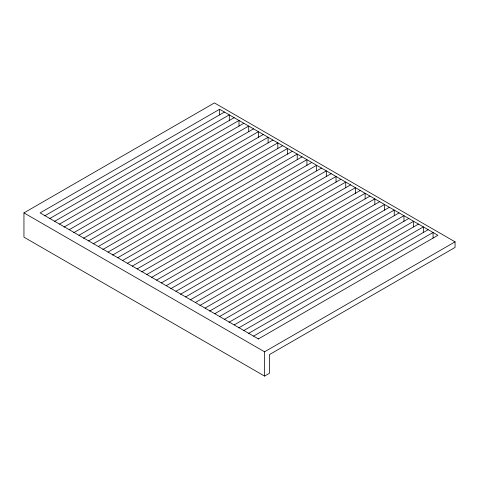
<?xml version="1.0" encoding="UTF-8"?>
<svg xmlns="http://www.w3.org/2000/svg" width="479" height="479" viewBox="0 0 479 479"><rect width="100%" height="100%" fill="white"/><g stroke="black" fill="none" stroke-linecap="round" stroke-linejoin="round"><path stroke-width="0.72" d="M23.95 212.892L214.43 102.919L455.05 241.835L455.05 247.439L269.42 354.61L269.42 373.285L264.57 376.081L23.95 237.165L23.95 212.892L264.57 351.808L455.05 241.835M258.097 339.102L437.902 235.297L219.604 109.266L40.122 212.892L258.415 338.922M44.655 215.873L224.459 112.068M49.822 218.49L229.309 114.864L229.309 120.468M54.361 221.472L234.159 117.666M59.522 224.094L239.009 120.468L239.009 126.067M64.06 227.076L243.859 123.271M69.227 229.692L248.715 126.067L248.715 131.671M73.76 232.674L253.565 128.869M78.927 235.297L258.415 131.671L258.415 137.269M83.466 238.279L263.264 134.473M88.627 240.895L268.114 137.269L268.114 142.874M93.165 243.883L272.97 140.072M98.333 246.499L277.82 142.874L277.82 148.472M102.865 249.481L282.67 145.676M108.032 252.098L287.52 148.472L287.52 154.076M112.571 255.085L292.37 151.274M117.738 257.702L297.219 154.076L297.219 159.675M122.271 260.684L302.075 156.878M127.438 263.3L306.925 159.675L306.925 165.279M132.288 266.102L311.775 162.477M137.138 268.905L316.625 165.279L316.625 170.877M141.676 271.886L321.475 168.081M146.843 274.503L326.331 170.877L326.331 176.482M151.376 277.491L331.181 173.679M156.543 280.107L336.03 176.482L336.03 182.08M161.393 282.909L340.88 179.284M166.243 285.706L345.73 182.08L345.73 187.684M170.781 288.693L350.58 184.882M175.949 291.31L355.436 187.684L355.436 193.282M180.481 294.292L360.286 190.486M185.648 296.908L365.136 193.282L365.136 198.887M190.187 299.896L369.986 196.085M195.354 302.512L374.835 198.887L374.835 204.491M199.887 305.494L379.691 201.689M205.054 308.111L384.541 204.491L384.541 210.089M209.586 311.099L389.391 207.287M214.754 313.715L394.241 210.089L394.241 215.694M219.292 316.697L399.091 212.892M224.459 319.319L403.947 215.694L403.947 221.292M228.992 322.301L408.797 218.49M234.159 324.918L413.646 221.292L413.646 226.896M238.698 327.899L418.496 224.094M243.859 330.522L423.346 226.896L423.346 232.495M248.397 333.504L428.196 229.692M253.565 336.12L433.052 232.495L433.052 238.099M264.57 351.808L264.57 376.081M219.604 109.266L219.604 114.864"/></g></svg>
